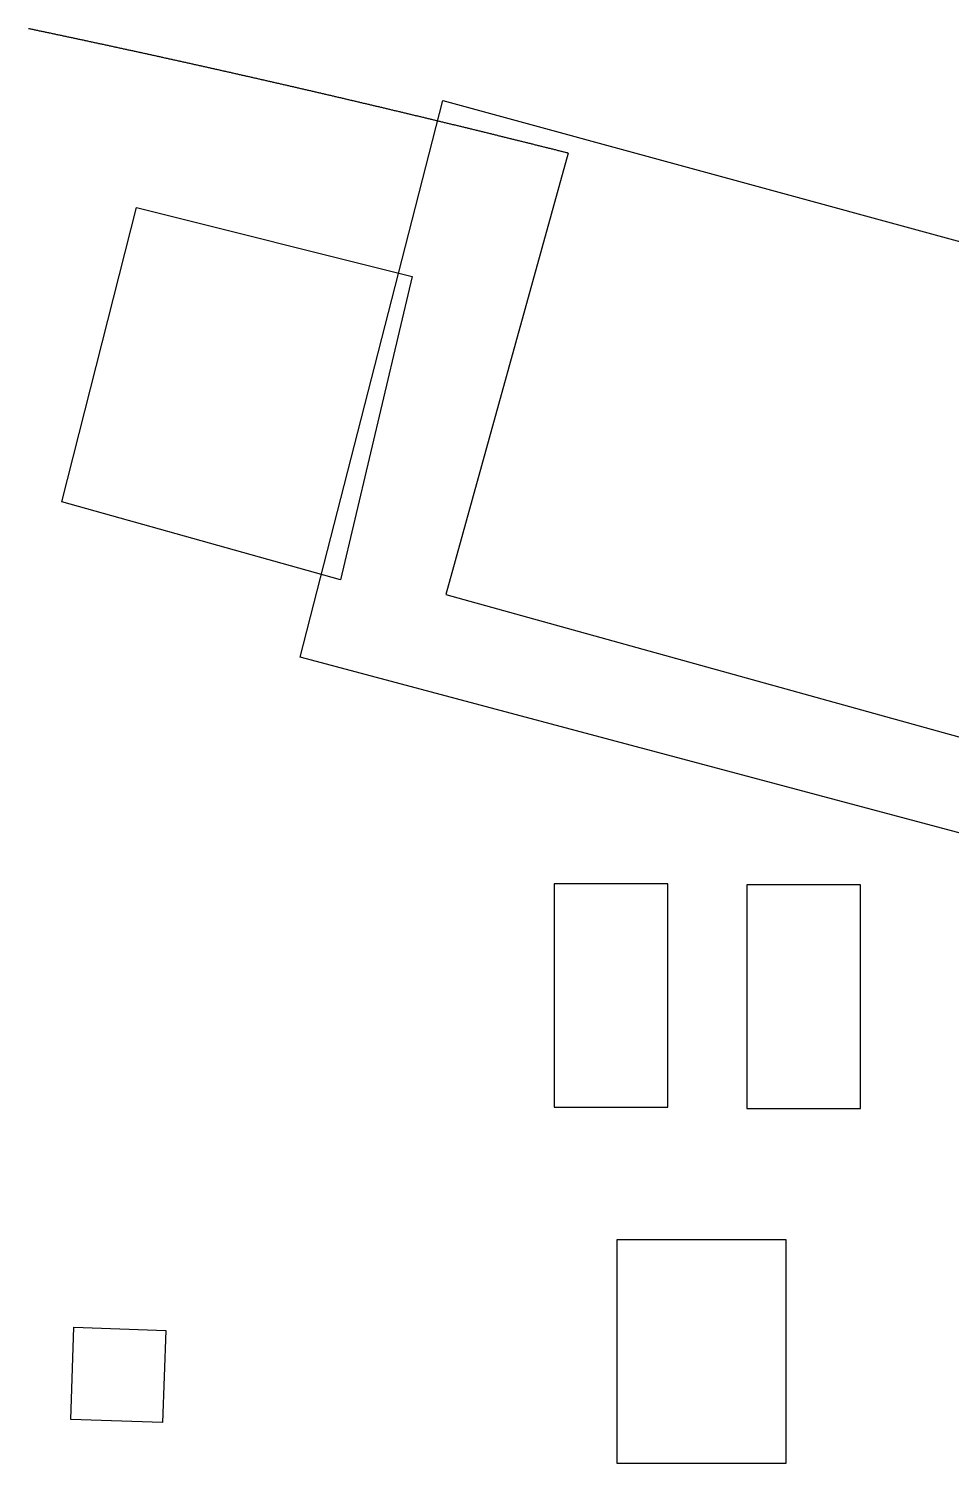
# Model space of a CAD drawing. Extents: x 6805096 to 46905100, y -25788412 to -58651.
# Drawn here: x 38158261 to 41843758, y -6989130 to -1262871 of the extents above; entities that cross this region are included whole.
import ezdxf

# ---------------------------------------------------------------- set-up
doc = ezdxf.new("R2010")
doc.units = 0

msp = doc.modelspace()

# ---------------------------------------------------------------- linework, layer by layer
at = {"layer": 'Layer 1'}
for p, q in [((38161476.043772, -1263638.306818), (38157822.824296, -1262871.199344)), ((38165129.226594, -1264405.658845), (38161476.043772, -1263638.306818)), ((38168782.37275, -1265173.255426), (38165129.226594, -1264405.658845)), ((38172435.482228, -1265941.096562), (38168782.37275, -1265173.255426)), ((38176088.555015, -1266709.182252), (38172435.482228, -1265941.096562)), ((38179741.5911, -1267477.512498), (38176088.555015, -1266709.182252)), ((38183394.59047, -1268246.087298), (38179741.5911, -1267477.512498)), ((38187047.553113, -1269014.906654), (38183394.59047, -1268246.087298)), ((38190700.479018, -1269783.970567), (38187047.553113, -1269014.906654)), ((38194353.368171, -1270553.279035), (38190700.479018, -1269783.970567)), ((38198006.220562, -1271322.832059), (38194353.368171, -1270553.279035)), ((38201659.036177, -1272092.629641), (38198006.220562, -1271322.832059)), ((38205311.815005, -1272862.671779), (38201659.036177, -1272092.629641)), ((38208964.557033, -1273632.958475), (38205311.815005, -1272862.671779)), ((38212617.262251, -1274403.489728), (38208964.557033, -1273632.958475)), ((38216269.930644, -1275174.265539), (38212617.262251, -1274403.489728)), ((38219922.562202, -1275945.285908), (38216269.930644, -1275174.265539)), ((38223575.156912, -1276716.550836), (38219922.562202, -1275945.285908)), ((38227227.714762, -1277488.060322), (38223575.156912, -1276716.550836)), ((38230880.235739, -1278259.814367), (38227227.714762, -1277488.060322)), ((38234532.719833, -1279031.812972), (38230880.235739, -1278259.814367)), ((38238185.16703, -1279804.056136), (38234532.719833, -1279031.812972)), ((38241837.577319, -1280576.54386), (38238185.16703, -1279804.056136)), ((38245489.950688, -1281349.276145), (38241837.577319, -1280576.54386)), ((38249142.287124, -1282122.252989), (38245489.950688, -1281349.276145)), ((38252794.586615, -1282895.474395), (38249142.287124, -1282122.252989)), ((38256446.849149, -1283668.940361), (38252794.586615, -1282895.474395)), ((38260099.074715, -1284442.650889), (38256446.849149, -1283668.940361)), ((38263751.263299, -1285216.605979), (38260099.074715, -1284442.650889)), ((38267403.41489, -1285990.80563), (38263751.263299, -1285216.605979)), ((38271055.529476, -1286765.249843), (38267403.41489, -1285990.80563)), ((38274707.607045, -1287539.938619), (38271055.529476, -1286765.249843)), ((38278359.647584, -1288314.871958), (38274707.607045, -1287539.938619)), ((38282011.651081, -1289090.04986), (38278359.647584, -1288314.871958)), ((38285663.617525, -1289865.472325), (38282011.651081, -1289090.04986)), ((38289315.546903, -1290641.139354), (38285663.617525, -1289865.472325)), ((38292967.439203, -1291417.050946), (38289315.546903, -1290641.139354)), ((38296619.294412, -1292193.207103), (38292967.439203, -1291417.050946)), ((38300271.11252, -1292969.607824), (38296619.294412, -1292193.207103)), ((38303922.893514, -1293746.25311), (38300271.11252, -1292969.607824)), ((38307574.637381, -1294523.142961), (38303922.893514, -1293746.25311)), ((38311226.344109, -1295300.277378), (38307574.637381, -1294523.142961)), ((38314878.013687, -1296077.65636), (38311226.344109, -1295300.277378)), ((38318529.646103, -1296855.279908), (38314878.013687, -1296077.65636)), ((38322181.241343, -1297633.148022), (38318529.646103, -1296855.279908)), ((38325832.799397, -1298411.260703), (38322181.241343, -1297633.148022)), ((38329484.320251, -1299189.617951), (38325832.799397, -1298411.260703)), ((38333135.803895, -1299968.219765), (38329484.320251, -1299189.617951)), ((38336787.250315, -1300747.066147), (38333135.803895, -1299968.219765)), ((38340438.6595, -1301526.157097), (38336787.250315, -1300747.066147)), ((38344090.031437, -1302305.492614), (38340438.6595, -1301526.157097)), ((38347741.366115, -1303085.0727), (38344090.031437, -1302305.492614)), ((38351392.663521, -1303864.897354), (38347741.366115, -1303085.0727)), ((38355043.923643, -1304644.966578), (38351392.663521, -1303864.897354)), ((38358695.146469, -1305425.28037), (38355043.923643, -1304644.966578)), ((38362346.331987, -1306205.838731), (38358695.146469, -1305425.28037)), ((38365997.480185, -1306986.641663), (38362346.331987, -1306205.838731)), ((38369648.591051, -1307767.689164), (38365997.480185, -1306986.641663)), ((38373299.664573, -1308548.981235), (38369648.591051, -1307767.689164)), ((38376950.700738, -1309330.517877), (38373299.664573, -1308548.981235)), ((38380601.699534, -1310112.29909), (38376950.700738, -1309330.517877)), ((38384252.66095, -1310894.324874), (38380601.699534, -1310112.29909)), ((38387903.584973, -1311676.595229), (38384252.66095, -1310894.324874)), ((38391554.471591, -1312459.110156), (38387903.584973, -1311676.595229)), ((38395205.320792, -1313241.869655), (38391554.471591, -1312459.110156)), ((38398856.132564, -1314024.873726), (38395205.320792, -1313241.869655)), ((38402506.906895, -1314808.12237), (38398856.132564, -1314024.873726)), ((38406157.643772, -1315591.615587), (38402506.906895, -1314808.12237)), ((38409808.343184, -1316375.353376), (38406157.643772, -1315591.615587)), ((38413459.005119, -1317159.33574), (38409808.343184, -1316375.353376)), ((38417109.629563, -1317943.562676), (38413459.005119, -1317159.33574)), ((38420760.216506, -1318728.034187), (38417109.629563, -1317943.562676)), ((38424410.765935, -1319512.750272), (38420760.216506, -1318728.034187)), ((38428061.277838, -1320297.710932), (38424410.765935, -1319512.750272)), ((38431711.752203, -1321082.916166), (38428061.277838, -1320297.710932)), ((38435362.189017, -1321868.365976), (38431711.752203, -1321082.916166)), ((38439012.58827, -1322654.060361), (38435362.189017, -1321868.365976)), ((38442662.949948, -1323439.999322), (38439012.58827, -1322654.060361)), ((38446313.274039, -1324226.182859), (38442662.949948, -1323439.999322)), ((38449963.560531, -1325012.610972), (38446313.274039, -1324226.182859)), ((38453613.809413, -1325799.283662), (38449963.560531, -1325012.610972)), ((38457264.020672, -1326586.200928), (38453613.809413, -1325799.283662)), ((38460914.194296, -1327373.362772), (38457264.020672, -1326586.200928)), ((38464564.330273, -1328160.769193), (38460914.194296, -1327373.362772)), ((38468214.428591, -1328948.420192), (38464564.330273, -1328160.769193)), ((38471864.489237, -1329736.315769), (38468214.428591, -1328948.420192)), ((38475514.5122, -1330524.455924), (38471864.489237, -1329736.315769)), ((38479164.497467, -1331312.840658), (38475514.5122, -1330524.455924)), ((38482814.445027, -1332101.46997), (38479164.497467, -1331312.840658)), ((38486464.354867, -1332890.343862), (38482814.445027, -1332101.46997)), ((38490114.226975, -1333679.462333), (38486464.354867, -1332890.343862)), ((38493764.061339, -1334468.825384), (38490114.226975, -1333679.462333)), ((38497413.857947, -1335258.433015), (38493764.061339, -1334468.825384)), ((38501063.616786, -1336048.285227), (38497413.857947, -1335258.433015)), ((38504713.337846, -1336838.382019), (38501063.616786, -1336048.285227)), ((38508363.021113, -1337628.723392), (38504713.337846, -1336838.382019)), ((38512012.666575, -1338419.309346), (38508363.021113, -1337628.723392)), ((38515662.274221, -1339210.139881), (38512012.666575, -1338419.309346)), ((38519311.844038, -1340001.214999), (38515662.274221, -1339210.139881)), ((38522961.376014, -1340792.534698), (38519311.844038, -1340001.214999)), ((38526610.870137, -1341584.09898), (38522961.376014, -1340792.534698)), ((38530260.326395, -1342375.907844), (38526610.870137, -1341584.09898)), ((38533909.744776, -1343167.961291), (38530260.326395, -1342375.907844)), ((38537559.125268, -1343960.259322), (38533909.744776, -1343167.961291)), ((38541208.467858, -1344752.801936), (38537559.125268, -1343960.259322)), ((38544857.772534, -1345545.589134), (38541208.467858, -1344752.801936)), ((38548507.039285, -1346338.620915), (38544857.772534, -1345545.589134)), ((38552156.268099, -1347131.897282), (38548507.039285, -1346338.620915)), ((38555805.458962, -1347925.418232), (38552156.268099, -1347131.897282)), ((38559454.611863, -1348719.183768), (38555805.458962, -1347925.418232)), ((38563103.726791, -1349513.193889), (38559454.611863, -1348719.183768)), ((38566752.803732, -1350307.448595), (38563103.726791, -1349513.193889)), ((38570401.842675, -1351101.947888), (38566752.803732, -1350307.448595)), ((38574050.843607, -1351896.691766), (38570401.842675, -1351101.947888)), ((38577699.806517, -1352691.680231), (38574050.843607, -1351896.691766)), ((38581348.731392, -1353486.913282), (38577699.806517, -1352691.680231)), ((38584997.618221, -1354282.39092), (38581348.731392, -1353486.913282)), ((38588646.466991, -1355078.113146), (38584997.618221, -1354282.39092)), ((38592295.277689, -1355874.079959), (38588646.466991, -1355078.113146)), ((38595944.050305, -1356670.29136), (38592295.277689, -1355874.079959)), ((38599592.784825, -1357466.747349), (38595944.050305, -1356670.29136)), ((38603241.481239, -1358263.447926), (38599592.784825, -1357466.747349)), ((38606890.139532, -1359060.393092), (38603241.481239, -1358263.447926)), ((38610538.759695, -1359857.582847), (38606890.139532, -1359060.393092)), ((38614187.341713, -1360655.017192), (38610538.759695, -1359857.582847)), ((38617835.885576, -1361452.696125), (38614187.341713, -1360655.017192)), ((38621484.391271, -1362250.619649), (38617835.885576, -1361452.696125)), ((38625132.858786, -1363048.787763), (38621484.391271, -1362250.619649)), ((38628781.288109, -1363847.200467), (38625132.858786, -1363048.787763)), ((38632429.679228, -1364645.857762), (38628781.288109, -1363847.200467)), ((38636078.032131, -1365444.759647), (38632429.679228, -1364645.857762)), ((38639726.346805, -1366243.906125), (38636078.032131, -1365444.759647)), ((38643374.623239, -1367043.297193), (38639726.346805, -1366243.906125)), ((38647022.86142, -1367842.932854), (38643374.623239, -1367043.297193)), ((38650671.061336, -1368642.813106), (38647022.86142, -1367842.932854)), ((38654319.222976, -1369442.937951), (38650671.061336, -1368642.813106)), ((38657967.346327, -1370243.307389), (38654319.222976, -1369442.937951)), ((38661615.431376, -1371043.92142), (38657967.346327, -1370243.307389)), ((38665263.478112, -1371844.780044), (38661615.431376, -1371043.92142)), ((38668911.486524, -1372645.883261), (38665263.478112, -1371844.780044)), ((38672559.456597, -1373447.231073), (38668911.486524, -1372645.883261)), ((38676207.388322, -1374248.823478), (38672559.456597, -1373447.231073)), ((38679855.281684, -1375050.660478), (38676207.388322, -1374248.823478)), ((38683503.136673, -1375852.742073), (38679855.281684, -1375050.660478)), ((38687150.953276, -1376655.068263), (38683503.136673, -1375852.742073)), ((38690798.731482, -1377457.639048), (38687150.953276, -1376655.068263)), ((38694446.471277, -1378260.454428), (38690798.731482, -1377457.639048)), ((38698094.17265, -1379063.514405), (38694446.471277, -1378260.454428)), ((38701741.835588, -1379866.818977), (38698094.17265, -1379063.514405)), ((38705389.460081, -1380670.368147), (38701741.835588, -1379866.818977)), ((38709037.046115, -1381474.161912), (38705389.460081, -1380670.368147)), ((38712684.593678, -1382278.200275), (38709037.046115, -1381474.161912)), ((38716332.102759, -1383082.483235), (38712684.593678, -1382278.200275)), ((38719979.573344, -1383887.010793), (38716332.102759, -1383082.483235)), ((38723627.005423, -1384691.782949), (38719979.573344, -1383887.010793)), ((38727274.398983, -1385496.799703), (38723627.005423, -1384691.782949)), ((38730921.754012, -1386302.061055), (38727274.398983, -1385496.799703)), ((38734569.070497, -1387107.567006), (38730921.754012, -1386302.061055)), ((38738216.348427, -1387913.317556), (38734569.070497, -1387107.567006)), ((38741863.58779, -1388719.312706), (38738216.348427, -1387913.317556)), ((38745510.788573, -1389525.552455), (38741863.58779, -1388719.312706)), ((38749157.950764, -1390332.036804), (38745510.788573, -1389525.552455)), ((38752805.074352, -1391138.765753), (38749157.950764, -1390332.036804)), ((38756452.159323, -1391945.739303), (38752805.074352, -1391138.765753)), ((38760099.205667, -1392752.957453), (38756452.159323, -1391945.739303)), ((38763746.21337, -1393560.420205), (38760099.205667, -1392752.957453)), ((38767393.182421, -1394368.127557), (38763746.21337, -1393560.420205)), ((38771040.112808, -1395176.079512), (38767393.182421, -1394368.127557)), ((38774687.004519, -1395984.276068), (38771040.112808, -1395176.079512)), ((38778333.85754, -1396792.717227), (38774687.004519, -1395984.276068)), ((38781980.671861, -1397601.402988), (38778333.85754, -1396792.717227)), ((38785627.44747, -1398410.333352), (38781980.671861, -1397601.402988)), ((38789274.184353, -1399219.508319), (38785627.44747, -1398410.333352)), ((38792920.8825, -1400028.927889), (38789274.184353, -1399219.508319)), ((38796567.541897, -1400838.592063), (38792920.8825, -1400028.927889)), ((38800214.162533, -1401648.500841), (38796567.541897, -1400838.592063)), ((38803860.744396, -1402458.654223), (38800214.162533, -1401648.500841)), ((38807507.287473, -1403269.05221), (38803860.744396, -1402458.654223)), ((38811153.791753, -1404079.694801), (38807507.287473, -1403269.05221)), ((38814800.257223, -1404890.581998), (38811153.791753, -1404079.694801)), ((38818446.683871, -1405701.7138), (38814800.257223, -1404890.581998)), ((38822093.071685, -1406513.090207), (38818446.683871, -1405701.7138)), ((38825739.420653, -1407324.711221), (38822093.071685, -1406513.090207)), ((38829385.730764, -1408136.57684), (38825739.420653, -1407324.711221)), ((38833032.002004, -1408948.687067), (38829385.730764, -1408136.57684)), ((38836678.234361, -1409761.0419), (38833032.002004, -1408948.687067)), ((38840324.427825, -1410573.64134), (38836678.234361, -1409761.0419)), ((38843970.582381, -1411386.485388), (38840324.427825, -1410573.64134)), ((38847616.698019, -1412199.574043), (38843970.582381, -1411386.485388)), ((38851262.774726, -1413012.907306), (38847616.698019, -1412199.574043)), ((38854908.812491, -1413826.485178), (38851262.774726, -1413012.907306)), ((38858554.8113, -1414640.307658), (38854908.812491, -1413826.485178)), ((38862200.771142, -1415454.374747), (38858554.8113, -1414640.307658)), ((38865846.692005, -1416268.686445), (38862200.771142, -1415454.374747)), ((38869492.573877, -1417083.242752), (38865846.692005, -1416268.686445)), ((38873138.416745, -1417898.043669), (38869492.573877, -1417083.242752)), ((38876784.220598, -1418713.089196), (38873138.416745, -1417898.043669)), ((38880429.985423, -1419528.379334), (38876784.220598, -1418713.089196)), ((38884075.711208, -1420343.914082), (38880429.985423, -1419528.379334)), ((38887721.397942, -1421159.693441), (38884075.711208, -1420343.914082)), ((38891367.045611, -1421975.717411), (38887721.397942, -1421159.693441)), ((38895012.654205, -1422791.985992), (38891367.045611, -1421975.717411)), ((38898658.22371, -1423608.499185), (38895012.654205, -1422791.985992)), ((38902303.754115, -1424425.25699), (38898658.22371, -1423608.499185)), ((38905949.245407, -1425242.259407), (38902303.754115, -1424425.25699)), ((38909594.697575, -1426059.506437), (38905949.245407, -1425242.259407)), ((38913240.110606, -1426876.99808), (38909594.697575, -1426059.506437)), ((38916885.484488, -1427694.734336), (38913240.110606, -1426876.99808)), ((38920530.81921, -1428512.715206), (38916885.484488, -1427694.734336)), ((38924176.114759, -1429330.940689), (38920530.81921, -1428512.715206)), ((38927821.371122, -1430149.410786), (38924176.114759, -1429330.940689)), ((38931466.588288, -1430968.125497), (38927821.371122, -1430149.410786)), ((38935111.766246, -1431787.084823), (38931466.588288, -1430968.125497)), ((38938756.904981, -1432606.288764), (38935111.766246, -1431787.084823)), ((38942402.004483, -1433425.737321), (38938756.904981, -1432606.288764)), ((38946047.06474, -1434245.430492), (38942402.004483, -1433425.737321)), ((38949692.085738, -1435065.368279), (38946047.06474, -1434245.430492)), ((38953337.067467, -1435885.550683), (38949692.085738, -1435065.368279)), ((38956982.009914, -1436705.977702), (38953337.067467, -1435885.550683)), ((38960626.913067, -1437526.649339), (38956982.009914, -1436705.977702)), ((38964271.776913, -1438347.565592), (38960626.913067, -1437526.649339)), ((38967916.601442, -1439168.726462), (38964271.776913, -1438347.565592)), ((38971561.38664, -1439990.13195), (38967916.601442, -1439168.726462)), ((38975206.132495, -1440811.782056), (38971561.38664, -1439990.13195)), ((38978850.838996, -1441633.676779), (38975206.132495, -1440811.782056)), ((38982495.50613, -1442455.816121), (38978850.838996, -1441633.676779)), ((38986140.133885, -1443278.200082), (38982495.50613, -1442455.816121)), ((38989784.722249, -1444100.828661), (38986140.133885, -1443278.200082)), ((38993429.27121, -1444923.70186), (38989784.722249, -1444100.828661)), ((38997073.780756, -1445746.819678), (38993429.27121, -1444923.70186)), ((39000718.250875, -1446570.182116), (38997073.780756, -1445746.819678)), ((39004362.681554, -1447393.789174), (39000718.250875, -1446570.182116)), ((39008007.072782, -1448217.640853), (39004362.681554, -1447393.789174)), ((39011651.424546, -1449041.737152), (39008007.072782, -1448217.640853)), ((39015295.736835, -1449866.078072), (39011651.424546, -1449041.737152)), ((39018940.009635, -1450690.663613), (39015295.736835, -1449866.078072)), ((39022584.242936, -1451515.493776), (39018940.009635, -1450690.663613)), ((39026228.436725, -1452340.56856), (39022584.242936, -1451515.493776)), ((39029872.590989, -1453165.887967), (39026228.436725, -1452340.56856)), ((39033516.705717, -1453991.451996), (39029872.590989, -1453165.887967)), ((39037160.780897, -1454817.260647), (39033516.705717, -1453991.451996)), ((39040804.816516, -1455643.313922), (39037160.780897, -1454817.260647)), ((39044448.812563, -1456469.61182), (39040804.816516, -1455643.313922)), ((39048092.769025, -1457296.154341), (39044448.812563, -1456469.61182)), ((39051736.68589, -1458122.941486), (39048092.769025, -1457296.154341)), ((39055380.563146, -1458949.973255), (39051736.68589, -1458122.941486)), ((39059024.400781, -1459777.249649), (39055380.563146, -1458949.973255)), ((39062668.198783, -1460604.770667), (39059024.400781, -1459777.249649)), ((39066311.95714, -1461432.53631), (39062668.198783, -1460604.770667)), ((39069955.675839, -1462260.546579), (39066311.95714, -1461432.53631)), ((39073599.354869, -1463088.801473), (39069955.675839, -1462260.546579)), ((39077242.994217, -1463917.300993), (39073599.354869, -1463088.801473)), ((39080886.593872, -1464746.045139), (39077242.994217, -1463917.300993)), ((39084530.15382, -1465575.033911), (39080886.593872, -1464746.045139)), ((39088173.674051, -1466404.26731), (39084530.15382, -1465575.033911)), ((39091817.154552, -1467233.745336), (39088173.674051, -1466404.26731)), ((39095460.59531, -1468063.467989), (39091817.154552, -1467233.745336)), ((39099103.996315, -1468893.43527), (39095460.59531, -1468063.467989)), ((39102747.357553, -1469723.647179), (39099103.996315, -1468893.43527)), ((39106390.679012, -1470554.103716), (39102747.357553, -1469723.647179)), ((39110033.960681, -1471384.804881), (39106390.679012, -1470554.103716)), ((39113677.202547, -1472215.750675), (39110033.960681, -1471384.804881)), ((39117320.404599, -1473046.941098), (39113677.202547, -1472215.750675)), ((39120963.566823, -1473878.37615), (39117320.404599, -1473046.941098)), ((39124606.689209, -1474710.055832), (39120963.566823, -1473878.37615)), ((39128249.771743, -1475541.980143), (39124606.689209, -1474710.055832)), ((39131892.814414, -1476374.149085), (39128249.771743, -1475541.980143)), ((39135535.81721, -1477206.562657), (39131892.814414, -1476374.149085)), ((39139178.780118, -1478039.22086), (39135535.81721, -1477206.562657)), ((39142821.703126, -1478872.123694), (39139178.780118, -1478039.22086)), ((39146464.586223, -1479705.271159), (39142821.703126, -1478872.123694)), ((39150107.429396, -1480538.663256), (39146464.586223, -1479705.271159)), ((39153750.232634, -1481372.299985), (39150107.429396, -1480538.663256)), ((39157392.995923, -1482206.181346), (39153750.232634, -1481372.299985)), ((39161035.719252, -1483040.307339), (39157392.995923, -1482206.181346)), ((39164678.402609, -1483874.677965), (39161035.719252, -1483040.307339)), ((39168321.045981, -1484709.293224), (39164678.402609, -1483874.677965)), ((39171963.649357, -1485544.153116), (39168321.045981, -1484709.293224)), ((39175606.212725, -1486379.257642), (39171963.649357, -1485544.153116)), ((39179248.736071, -1487214.606802), (39175606.212725, -1486379.257642)), ((39182891.219385, -1488050.200596), (39179248.736071, -1487214.606802)), ((39186533.662655, -1488886.039025), (39182891.219385, -1488050.200596)), ((39190176.065867, -1489722.122088), (39186533.662655, -1488886.039025)), ((39193818.42901, -1490558.449786), (39190176.065867, -1489722.122088)), ((39197460.752071, -1491395.02212), (39193818.42901, -1490558.449786)), ((39201103.03504, -1492231.839089), (39197460.752071, -1491395.02212)), ((39204745.277903, -1493068.900694), (39201103.03504, -1492231.839089)), ((39208387.480648, -1493906.206936), (39204745.277903, -1493068.900694)), ((39212029.643264, -1494743.757813), (39208387.480648, -1493906.206936)), ((39215671.765738, -1495581.553328), (39212029.643264, -1494743.757813)), ((39219313.848058, -1496419.59348), (39215671.765738, -1495581.553328)), ((39222955.890212, -1497257.878269), (39219313.848058, -1496419.59348)), ((39226597.892188, -1498096.407695), (39222955.890212, -1497257.878269)), ((39230239.853973, -1498935.18176), (39226597.892188, -1498096.407695)), ((39233881.775557, -1499774.200462), (39230239.853973, -1498935.18176)), ((39237523.656925, -1500613.463804), (39233881.775557, -1499774.200462)), ((39241165.498068, -1501452.971784), (39237523.656925, -1500613.463804)), ((39244807.298972, -1502292.724403), (39241165.498068, -1501452.971784)), ((39248449.059624, -1503132.721661), (39244807.298972, -1502292.724403)), ((39252090.780015, -1503972.963559), (39248449.059624, -1503132.721661)), ((39255732.46013, -1504813.450097), (39252090.780015, -1503972.963559)), ((39259374.099958, -1505654.181276), (39255732.46013, -1504813.450097)), ((39263015.699486, -1506495.157094), (39259374.099958, -1505654.181276)), ((39266657.258704, -1507336.377554), (39263015.699486, -1506495.157094)), ((39270298.777598, -1508177.842655), (39266657.258704, -1507336.377554)), ((39273940.256156, -1509019.552397), (39270298.777598, -1508177.842655)), ((39277581.694367, -1509861.50678), (39273940.256156, -1509019.552397)), ((39281223.092218, -1510703.705806), (39277581.694367, -1509861.50678)), ((39284864.449697, -1511546.149474), (39281223.092218, -1510703.705806)), ((39288505.766792, -1512388.837784), (39284864.449697, -1511546.149474)), ((39292147.043491, -1513231.770738), (39288505.766792, -1512388.837784)), ((39295788.279782, -1514074.948334), (39292147.043491, -1513231.770738)), ((39299429.475653, -1514918.370574), (39295788.279782, -1514074.948334)), ((39303070.631091, -1515762.037457), (39299429.475653, -1514918.370574)), ((39306711.746085, -1516605.948985), (39303070.631091, -1515762.037457)), ((39310352.820621, -1517450.105156), (39306711.746085, -1516605.948985)), ((39313993.85469, -1518294.505972), (39310352.820621, -1517450.105156)), ((39317634.848277, -1519139.151433), (39313993.85469, -1518294.505972)), ((39321275.801371, -1519984.04154), (39317634.848277, -1519139.151433)), ((39324916.713961, -1520829.176291), (39321275.801371, -1519984.04154)), ((39328557.586033, -1521674.555688), (39324916.713961, -1520829.176291)), ((39332198.417576, -1522520.179732), (39328557.586033, -1521674.555688)), ((39335839.208577, -1523366.048421), (39332198.417576, -1522520.179732)), ((39339479.959025, -1524212.161757), (39335839.208577, -1523366.048421)), ((39343120.668907, -1525058.51974), (39339479.959025, -1524212.161757)), ((39346761.338212, -1525905.12237), (39343120.668907, -1525058.51974)), ((39350401.966926, -1526751.969648), (39346761.338212, -1525905.12237)), ((39354042.555039, -1527599.061573), (39350401.966926, -1526751.969648)), ((39357683.102537, -1528446.398146), (39354042.555039, -1527599.061573)), ((39361323.60941, -1529293.979367), (39357683.102537, -1528446.398146)), ((39364964.075644, -1530141.805238), (39361323.60941, -1529293.979367)), ((39368604.501228, -1530989.875756), (39364964.075644, -1530141.805238)), ((39372244.886149, -1531838.190925), (39368604.501228, -1530989.875756)), ((39375885.230395, -1532686.750742), (39372244.886149, -1531838.190925)), ((39379525.533955, -1533535.555209), (39375885.230395, -1532686.750742)), ((39383165.796816, -1534384.604326), (39379525.533955, -1533535.555209)), ((39386806.018966, -1535233.898094), (39383165.796816, -1534384.604326)), ((39390446.200393, -1536083.436512), (39386806.018966, -1535233.898094)), ((39394086.341085, -1536933.219581), (39390446.200393, -1536083.436512)), ((39397726.44103, -1537783.247301), (39394086.341085, -1536933.219581)), ((39401366.500215, -1538633.519673), (39397726.44103, -1537783.247301)), ((39405006.518628, -1539484.036696), (39401366.500215, -1538633.519673)), ((39408646.496258, -1540334.798372), (39405006.518628, -1539484.036696)), ((39412286.433093, -1541185.8047), (39408646.496258, -1540334.798372)), ((39415926.329119, -1542037.05568), (39412286.433093, -1541185.8047)), ((39419566.184326, -1542888.551313), (39415926.329119, -1542037.05568)), ((39423205.9987, -1543740.2916), (39419566.184326, -1542888.551313)), ((39426845.77223, -1544592.27654), (39423205.9987, -1543740.2916)), ((39430485.504904, -1545444.506133), (39426845.77223, -1544592.27654)), ((39434125.19671, -1546296.980381), (39430485.504904, -1545444.506133)), ((39242800, -3771800), (39812900, -1549300)), ((39437764.847635, -1547149.699283), (39434125.19671, -1546296.980381)), ((39441404.457668, -1548002.66284), (39437764.847635, -1547149.699283)), ((39445044.026795, -1548855.871051), (39441404.457668, -1548002.66284)), ((39448683.555006, -1549709.323918), (39445044.026795, -1548855.871051)), ((39452323.042288, -1550563.02144), (39448683.555006, -1549709.323918)), ((39455962.488629, -1551416.963618), (39452323.042288, -1550563.02144)), ((39459601.894017, -1552271.150452), (39455962.488629, -1551416.963618)), ((39463241.25844, -1553125.581943), (39459601.894017, -1552271.150452)), ((39466880.581885, -1553980.25809), (39463241.25844, -1553125.581943)), ((39470519.864341, -1554835.178894), (39466880.581885, -1553980.25809)), ((39474159.105795, -1555690.344355), (39470519.864341, -1554835.178894)), ((39477798.306235, -1556545.754474), (39474159.105795, -1555690.344355)), ((39481437.46565, -1557401.409251), (39477798.306235, -1556545.754474)), ((39485076.584027, -1558257.308685), (39481437.46565, -1557401.409251)), ((39488715.661353, -1559113.452778), (39485076.584027, -1558257.308685)), ((39492354.697618, -1559969.84153), (39488715.661353, -1559113.452778)), ((39495993.692808, -1560826.47494), (39492354.697618, -1559969.84153)), ((39499632.646912, -1561683.35301), (39495993.692808, -1560826.47494)), ((39503271.559917, -1562540.47574), (39499632.646912, -1561683.35301)), ((39506910.431812, -1563397.843129), (39503271.559917, -1562540.47574)), ((39510549.262584, -1564255.455178), (39506910.431812, -1563397.843129)), ((39514188.052221, -1565113.311888), (39510549.262584, -1564255.455178)), ((39517826.800712, -1565971.413258), (39514188.052221, -1565113.311888)), ((39521465.508043, -1566829.759289), (39517826.800712, -1565971.413258)), ((39525104.174203, -1567688.349982), (39521465.508043, -1566829.759289)), ((39528742.79918, -1568547.185336), (39525104.174203, -1567688.349982)), ((39532381.382962, -1569406.265351), (39528742.79918, -1568547.185336)), ((39536019.925536, -1570265.590029), (39532381.382962, -1569406.265351)), ((39539658.426891, -1571125.15937), (39536019.925536, -1570265.590029)), ((39543296.887013, -1571984.973373), (39539658.426891, -1571125.15937)), ((39546935.305893, -1572845.032039), (39543296.887013, -1571984.973373)), ((39550573.683516, -1573705.335368), (39546935.305893, -1572845.032039)), ((39554212.019871, -1574565.883361), (39550573.683516, -1573705.335368)), ((39557850.314946, -1575426.676018), (39554212.019871, -1574565.883361)), ((39561488.568729, -1576287.713339), (39557850.314946, -1575426.676018)), ((39565126.781207, -1577148.995324), (39561488.568729, -1576287.713339)), ((39568764.952369, -1578010.521974), (39565126.781207, -1577148.995324)), ((39572403.082203, -1578872.293289), (39568764.952369, -1578010.521974)), ((39576041.170695, -1579734.309269), (39572403.082203, -1578872.293289)), ((39579679.217835, -1580596.569915), (39576041.170695, -1579734.309269)), ((39583317.22361, -1581459.075226), (39579679.217835, -1580596.569915)), ((39586955.188008, -1582321.825204), (39583317.22361, -1581459.075226)), ((39590593.111017, -1583184.819848), (39586955.188008, -1582321.825204)), ((39594230.992625, -1584048.059159), (39590593.111017, -1583184.819848)), ((39597868.832819, -1584911.543137), (39594230.992625, -1584048.059159)), ((39601506.631588, -1585775.271782), (39597868.832819, -1584911.543137)), ((39605144.38892, -1586639.245095), (39601506.631588, -1585775.271782)), ((39608782.104801, -1587503.463076), (39605144.38892, -1586639.245095)), ((39612419.779221, -1588367.925725), (39608782.104801, -1587503.463076)), ((39616057.412167, -1589232.633042), (39612419.779221, -1588367.925725)), ((39619695.003627, -1590097.585028), (39616057.412167, -1589232.633042)), ((39623332.553589, -1590962.781683), (39619695.003627, -1590097.585028)), ((39626970.062041, -1591828.223007), (39623332.553589, -1590962.781683)), ((39630607.52897, -1592693.909001), (39626970.062041, -1591828.223007)), ((39634244.954365, -1593559.839665), (39630607.52897, -1592693.909001)), ((39637882.338214, -1594426.014999), (39634244.954365, -1593559.839665)), ((39641519.680503, -1595292.435004), (39637882.338214, -1594426.014999)), ((39645156.981222, -1596159.099679), (39641519.680503, -1595292.435004)), ((39648794.240359, -1597026.009025), (39645156.981222, -1596159.099679)), ((39652431.4579, -1597893.163043), (39648794.240359, -1597026.009025)), ((39656068.633834, -1598760.561732), (39652431.4579, -1597893.163043)), ((39659705.768148, -1599628.205093), (39656068.633834, -1598760.561732)), ((39663342.860832, -1600496.093126), (39659705.768148, -1599628.205093)), ((39666979.911872, -1601364.225832), (39663342.860832, -1600496.093126)), ((39670616.921256, -1602232.603211), (39666979.911872, -1601364.225832)), ((39674253.888973, -1603101.225262), (39670616.921256, -1602232.603211)), ((39677890.81501, -1603970.091987), (39674253.888973, -1603101.225262)), ((39812900, -1549300), (43335000, -2510270)), ((39681527.699356, -1604839.203386), (39677890.81501, -1603970.091987)), ((39685164.541997, -1605708.559458), (39681527.699356, -1604839.203386)), ((39688801.342922, -1606578.160205), (39685164.541997, -1605708.559458)), ((39692438.102119, -1607448.005626), (39688801.342922, -1606578.160205)), ((39696074.819575, -1608318.095722), (39692438.102119, -1607448.005626)), ((39699711.49528, -1609188.430493), (39696074.819575, -1608318.095722)), ((39703348.129219, -1610059.00994), (39699711.49528, -1609188.430493)), ((39706984.721382, -1610929.834062), (39703348.129219, -1610059.00994)), ((39710621.271757, -1611800.90286), (39706984.721382, -1610929.834062)), ((39714257.78033, -1612672.216334), (39710621.271757, -1611800.90286)), ((39717894.247091, -1613543.774485), (39714257.78033, -1612672.216334)), ((39721530.672026, -1614415.577312), (39717894.247091, -1613543.774485)), ((39725167.055124, -1615287.624817), (39721530.672026, -1614415.577312)), ((39728803.396373, -1616159.916999), (39725167.055124, -1615287.624817)), ((39732439.695761, -1617032.453858), (39728803.396373, -1616159.916999)), ((39736075.953275, -1617905.235396), (39732439.695761, -1617032.453858)), ((39739712.168903, -1618778.261612), (39736075.953275, -1617905.235396)), ((39743348.342634, -1619651.532506), (39739712.168903, -1618778.261612)), ((39746984.474454, -1620525.048079), (39743348.342634, -1619651.532506)), ((39750620.564353, -1621398.808332), (39746984.474454, -1620525.048079)), ((39754256.612318, -1622272.813263), (39750620.564353, -1621398.808332)), ((39757892.618336, -1623147.062875), (39754256.612318, -1622272.813263)), ((39761528.582397, -1624021.557166), (39757892.618336, -1623147.062875)), ((39765164.504486, -1624896.296138), (39761528.582397, -1624021.557166)), ((39768800.384594, -1625771.27979), (39765164.504486, -1624896.296138)), ((39772436.222706, -1626646.508123), (39768800.384594, -1625771.27979)), ((39776072.018812, -1627521.981137), (39772436.222706, -1626646.508123)), ((39779707.7729, -1628397.698832), (39776072.018812, -1627521.981137)), ((39783343.484956, -1629273.661209), (39779707.7729, -1628397.698832)), ((39786979.154969, -1630149.868269), (39783343.484956, -1629273.661209)), ((39790614.782927, -1631026.32001), (39786979.154969, -1630149.868269)), ((39794250.368817, -1631903.016434), (39790614.782927, -1631026.32001)), ((39797885.912629, -1632779.957541), (39794250.368817, -1631903.016434)), ((39801521.414349, -1633657.143331), (39797885.912629, -1632779.957541)), ((39805156.873965, -1634534.573804), (39801521.414349, -1633657.143331)), ((39808792.291465, -1635412.248961), (39805156.873965, -1634534.573804)), ((39812427.666838, -1636290.168802), (39808792.291465, -1635412.248961)), ((39816063.00007, -1637168.333328), (39812427.666838, -1636290.168802)), ((39819698.291151, -1638046.742538), (39816063.00007, -1637168.333328)), ((39823333.540067, -1638925.396432), (39819698.291151, -1638046.742538)), ((39826968.746808, -1639804.295012), (39823333.540067, -1638925.396432)), ((39830603.911359, -1640683.438278), (39826968.746808, -1639804.295012)), ((39834239.033711, -1641562.826229), (39830603.911359, -1640683.438278)), ((39837874.113849, -1642442.458866), (39834239.033711, -1641562.826229)), ((39841509.151763, -1643322.33619), (39837874.113849, -1642442.458866)), ((39845144.147441, -1644202.4582), (39841509.151763, -1643322.33619)), ((39848779.100869, -1645082.824896), (39845144.147441, -1644202.4582)), ((39852414.012036, -1645963.436281), (39848779.100869, -1645082.824896)), ((39856048.88093, -1646844.292352), (39852414.012036, -1645963.436281)), ((39859683.707539, -1647725.393111), (39856048.88093, -1646844.292352)), ((39863318.49185, -1648606.738559), (39859683.707539, -1647725.393111)), ((39866953.233852, -1649488.328694), (39863318.49185, -1648606.738559)), ((39870587.933533, -1650370.163519), (39866953.233852, -1649488.328694)), ((39874222.590879, -1651252.243032), (39870587.933533, -1650370.163519)), ((39877857.20588, -1652134.567234), (39874222.590879, -1651252.243032)), ((39881491.778523, -1653017.136126), (39877857.20588, -1652134.567234)), ((39885126.308796, -1653899.949707), (39881491.778523, -1653017.136126)), ((39888760.796686, -1654783.007979), (39885126.308796, -1653899.949707)), ((39892395.242183, -1655666.310941), (39888760.796686, -1654783.007979)), ((39896029.645273, -1656549.858593), (39892395.242183, -1655666.310941)), ((39899664.005945, -1657433.650937), (39896029.645273, -1656549.858593)), ((39903298.324186, -1658317.687971), (39899664.005945, -1657433.650937)), ((39906932.599984, -1659201.969698), (39903298.324186, -1658317.687971)), ((39910566.833328, -1660086.496115), (39906932.599984, -1659201.969698)), ((39914201.024204, -1660971.267225), (39910566.833328, -1660086.496115)), ((39917835.172602, -1661856.283028), (39914201.024204, -1660971.267225)), ((39921469.278508, -1662741.543523), (39917835.172602, -1661856.283028)), ((39925103.341912, -1663627.048711), (39921469.278508, -1662741.543523)), ((39928737.362799, -1664512.798592), (39925103.341912, -1663627.048711)), ((39932371.34116, -1665398.793166), (39928737.362799, -1664512.798592)), ((39936005.276981, -1666285.032435), (39932371.34116, -1665398.793166)), ((39939639.17025, -1667171.516397), (39936005.276981, -1666285.032435)), ((39943273.020955, -1668058.245054), (39939639.17025, -1667171.516397)), ((39946906.829085, -1668945.218406), (39943273.020955, -1668058.245054)), ((39950540.594626, -1669832.436452), (39946906.829085, -1668945.218406)), ((39954174.317567, -1670719.899194), (39950540.594626, -1669832.436452)), ((39957807.997897, -1671607.606631), (39954174.317567, -1670719.899194)), ((39961441.635601, -1672495.558764), (39957807.997897, -1671607.606631)), ((39965075.23067, -1673383.755593), (39961441.635601, -1672495.558764)), ((39968708.783089, -1674272.197118), (39965075.23067, -1673383.755593)), ((39972342.292848, -1675160.88334), (39968708.783089, -1674272.197118)), ((39975975.759935, -1676049.81426), (39972342.292848, -1675160.88334)), ((39979609.184336, -1676938.989876), (39975975.759935, -1676049.81426)), ((39983242.56604, -1677828.41019), (39979609.184336, -1676938.989876)), ((39986875.905036, -1678718.075201), (39983242.56604, -1677828.41019)), ((39990509.20131, -1679607.984911), (39986875.905036, -1678718.075201)), ((39994142.45485, -1680498.139319), (39990509.20131, -1679607.984911)), ((39997775.665645, -1681388.538426), (39994142.45485, -1680498.139319)), ((40001408.833683, -1682279.182232), (39997775.665645, -1681388.538426)), ((40005041.958951, -1683170.070737), (40001408.833683, -1682279.182232)), ((40008675.041437, -1684061.203942), (40005041.958951, -1683170.070737)), ((40012308.08113, -1684952.581847), (40008675.041437, -1684061.203942)), ((40015941.078016, -1685844.204451), (40012308.08113, -1684952.581847)), ((40019574.032084, -1686736.071756), (40015941.078016, -1685844.204451)), ((40023206.943322, -1687628.183762), (40019574.032084, -1686736.071756)), ((40026839.811718, -1688520.540469), (40023206.943322, -1687628.183762)), ((40030472.637259, -1689413.141877), (40026839.811718, -1688520.540469)), ((40034105.419934, -1690305.987986), (40030472.637259, -1689413.141877)), ((40037738.15973, -1691199.078798), (40034105.419934, -1690305.987986)), ((40041370.856636, -1692092.414311), (40037738.15973, -1691199.078798)), ((40045003.510638, -1692985.994527), (40041370.856636, -1692092.414311)), ((40048636.121725, -1693879.819446), (40045003.510638, -1692985.994527)), ((40052268.689886, -1694773.889068), (40048636.121725, -1693879.819446)), ((40055901.215107, -1695668.203393), (40052268.689886, -1694773.889068)), ((40059533.697377, -1696562.762421), (40055901.215107, -1695668.203393)), ((40063166.136683, -1697457.566154), (40059533.697377, -1696562.762421)), ((40066798.533014, -1698352.614591), (40063166.136683, -1697457.566154)), ((40070430.886357, -1699247.907732), (40066798.533014, -1698352.614591)), ((40074063.196701, -1700143.445577), (40070430.886357, -1699247.907732)), ((40077695.464032, -1701039.228128), (40074063.196701, -1700143.445577)), ((40081327.68834, -1701935.255384), (40077695.464032, -1701039.228128)), ((40084959.869612, -1702831.527346), (40081327.68834, -1701935.255384)), ((40088592.007835, -1703728.044014), (40084959.869612, -1702831.527346)), ((40092224.102998, -1704624.805388), (40088592.007835, -1703728.044014)), ((40095856.155089, -1705521.811468), (40092224.102998, -1704624.805388)), ((40099488.164095, -1706419.062255), (40095856.155089, -1705521.811468)), ((40103120.130004, -1707316.557749), (40099488.164095, -1706419.062255)), ((40106752.052805, -1708214.29795), (40103120.130004, -1707316.557749)), ((40110383.932485, -1709112.282859), (40106752.052805, -1708214.29795)), ((40114015.769032, -1710010.512476), (40110383.932485, -1709112.282859)), ((40117647.562433, -1710908.986801), (40114015.769032, -1710010.512476)), ((40121279.312678, -1711807.705835), (40117647.562433, -1710908.986801)), ((40124911.019753, -1712706.669577), (40121279.312678, -1711807.705835)), ((40128542.683647, -1713605.878029), (40124911.019753, -1712706.669577)), ((40132174.304348, -1714505.331189), (40128542.683647, -1713605.878029)), ((40135805.881842, -1715405.02906), (40132174.304348, -1714505.331189)), ((40139437.416119, -1716304.97164), (40135805.881842, -1715405.02906)), ((40143068.907167, -1717205.15893), (40139437.416119, -1716304.97164)), ((40146700.354972, -1718105.590931), (40143068.907167, -1717205.15893)), ((40313700, -1759790), (39825100, -3521520)), ((40150331.759523, -1719006.267643), (40146700.354972, -1718105.590931)), ((40153963.120808, -1719907.189066), (40150331.759523, -1719006.267643)), ((40157594.438815, -1720808.3552), (40153963.120808, -1719907.189066)), ((40161225.713531, -1721709.766046), (40157594.438815, -1720808.3552)), ((40164856.944945, -1722611.421604), (40161225.713531, -1721709.766046)), ((40168488.133044, -1723513.321874), (40164856.944945, -1722611.421604)), ((40172119.277816, -1724415.466856), (40168488.133044, -1723513.321874)), ((40175750.37925, -1725317.856551), (40172119.277816, -1724415.466856)), ((40179381.437333, -1726220.49096), (40175750.37925, -1725317.856551)), ((40183012.452052, -1727123.370081), (40179381.437333, -1726220.49096)), ((40186643.423397, -1728026.493917), (40183012.452052, -1727123.370081)), ((40190274.351354, -1728929.862466), (40186643.423397, -1728026.493917)), ((40193905.235911, -1729833.47573), (40190274.351354, -1728929.862466)), ((40197536.077058, -1730737.333708), (40193905.235911, -1729833.47573)), ((40201166.87478, -1731641.436401), (40197536.077058, -1730737.333708)), ((40204797.629067, -1732545.783809), (40201166.87478, -1731641.436401)), ((40208428.339906, -1733450.375932), (40204797.629067, -1732545.783809)), ((40212059.007286, -1734355.212771), (40208428.339906, -1733450.375932)), ((40215689.631193, -1735260.294326), (40212059.007286, -1734355.212771)), ((40219320.211616, -1736165.620598), (40215689.631193, -1735260.294326)), ((40222950.748542, -1737071.191586), (40219320.211616, -1736165.620598)), ((40226581.241961, -1737977.00729), (40222950.748542, -1737071.191586)), ((40230211.691858, -1738883.067712), (40226581.241961, -1737977.00729)), ((40233842.098224, -1739789.372851), (40230211.691858, -1738883.067712)), ((40237472.461044, -1740695.922708), (40233842.098224, -1739789.372851)), ((40241102.780308, -1741602.717283), (40237472.461044, -1740695.922708)), ((40244733.056003, -1742509.756576), (40241102.780308, -1741602.717283)), ((40248363.288116, -1743417.040588), (40244733.056003, -1742509.756576)), ((40251993.476637, -1744324.569318), (40248363.288116, -1743417.040588)), ((40255623.621552, -1745232.342768), (40251993.476637, -1744324.569318)), ((40259253.72285, -1746140.360937), (40255623.621552, -1745232.342768)), ((40262883.780519, -1747048.623826), (40259253.72285, -1746140.360937)), ((40266513.794545, -1747957.131435), (40262883.780519, -1747048.623826)), ((40270143.764919, -1748865.883764), (40266513.794545, -1747957.131435)), ((40273773.691626, -1749774.880814), (40270143.764919, -1748865.883764)), ((40277403.574655, -1750684.122584), (40273773.691626, -1749774.880814)), ((40281033.413995, -1751593.609076), (40277403.574655, -1750684.122584)), ((40284663.209632, -1752503.340289), (40281033.413995, -1751593.609076)), ((40288292.961555, -1753413.316224), (40284663.209632, -1752503.340289)), ((40291922.669752, -1754323.536881), (40288292.961555, -1753413.316224)), ((40295552.33421, -1755234.00226), (40291922.669752, -1754323.536881)), ((40299181.954918, -1756144.712361), (40295552.33421, -1755234.00226)), ((40302811.531862, -1757055.667186), (40299181.954918, -1756144.712361)), ((40306441.065033, -1757966.866734), (40302811.531862, -1757055.667186)), ((40310070.554416, -1758878.311005), (40306441.065033, -1757966.866734)), ((40313700, -1759790), (40310070.554416, -1758878.311005)), ((38291100, -3150900), (38589000, -1976310)), ((38589000, -1976310), (39690500, -2252020)), ((39690500, -2252020), (39403900, -3462230)), ((39403900, -3462230), (38291100, -3150900)), ((39825100, -3521520), (42348900, -4221420)), ((42736700, -4703130), (39242800, -3771800)), ((40711800, -4676320), (40257400, -4676320)), ((40257400, -4676320), (40257400, -5568140)), ((40711800, -4676320), (40257400, -4676320)), ((40711800, -5568140), (40711800, -4676320)), ((40711800, -5568140), (40711800, -4676320)), ((41480800, -4680550), (41026400, -4680550)), ((41026400, -4680550), (41026400, -5572380)), ((41480800, -4680550), (41026400, -4680550)), ((41480800, -5572380), (41480800, -4680550)), ((41480800, -5572380), (41480800, -4680550)), ((40257400, -5568140), (40711800, -5568140)), ((40257400, -5568140), (40711800, -5568140)), ((41026400, -5572380), (41480800, -5572380)), ((41026400, -5572380), (41480800, -5572380)), ((41184500, -6097310), (40507100, -6097310)), ((40507100, -6097310), (40507100, -6989130)), ((41184500, -6097310), (40507100, -6097310)), ((41184500, -6989130), (41184500, -6097310)), ((41184500, -6989130), (41184500, -6097310)), ((38326100, -6813670), (38339000, -6445920)), ((38326100, -6813670), (38339000, -6445920)), ((38339000, -6445920), (38706200, -6458750)), ((38339000, -6445920), (38706200, -6458750)), ((38706200, -6458750), (38693300, -6826490)), ((38693300, -6826490), (38326100, -6813670)), ((38693300, -6826490), (38326100, -6813670)), ((40507100, -6989130), (41184500, -6989130)), ((40507100, -6989130), (41184500, -6989130))]:
    msp.add_line(p, q, dxfattribs=at)

doc.saveas('drawing.dxf')
